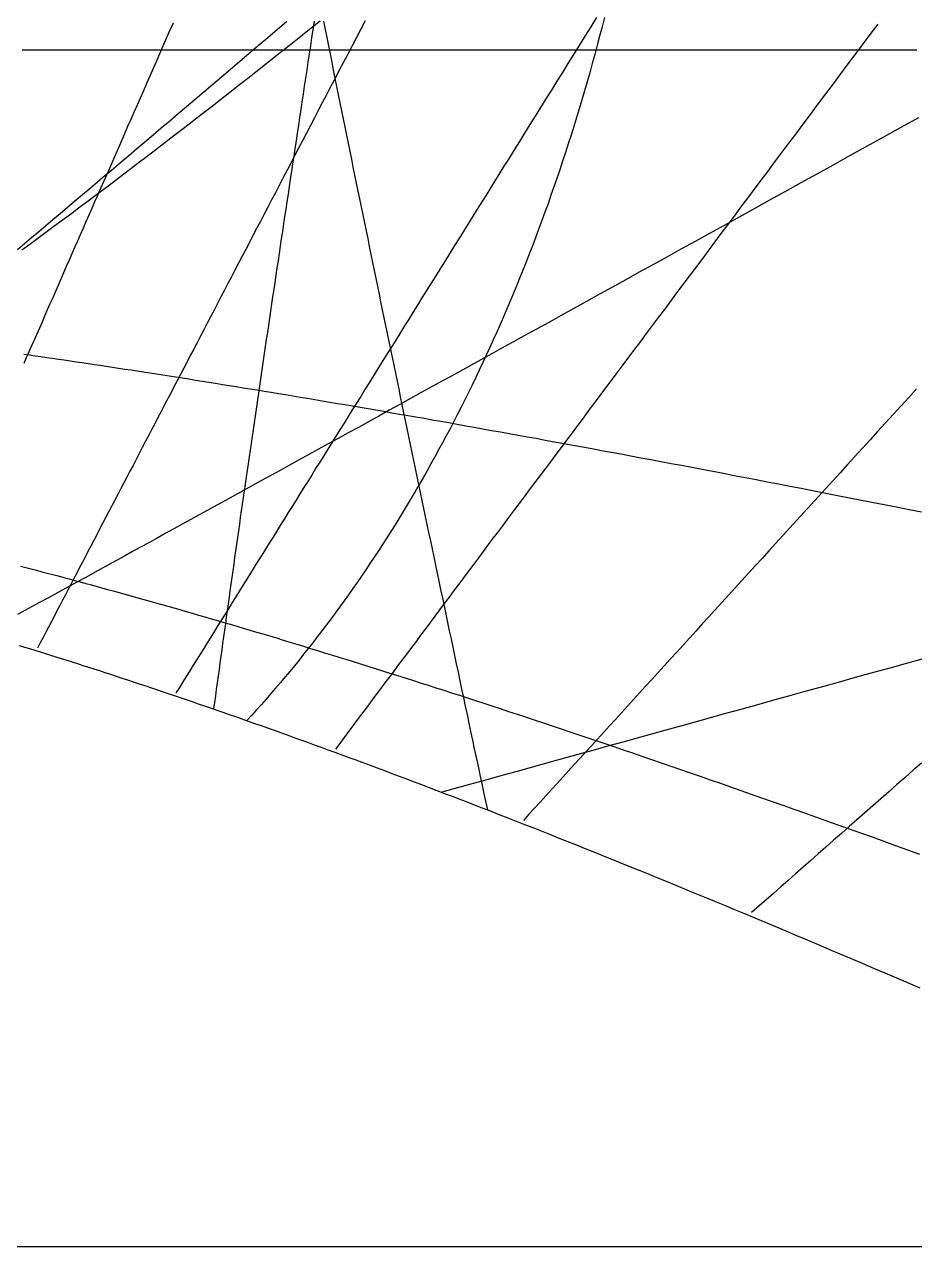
# Model space of a CAD drawing. Header units: millimetres. Extents: x -571 to 571, y -403 to 280.
# Drawn here: x 141 to 287.2, y -280 to -79.4 of the extents above; entities that cross this region are included whole.
import ezdxf

# ---------------------------------------------------------------- set-up
doc = ezdxf.new("R2010")
doc.units = ezdxf.units.MM
for name, color, linetype in [('ASR1', 6, 'Continuous'), ('DECL', 30, 'Continuous'), ('FAJR', 4, 'Continuous'), ('HOUR', 7, 'Continuous'), ('HOUR20', 8, 'Continuous'), ('OUTLINE', 7, 'Continuous'), ('RISE', 3, 'Continuous'), ('SET', 2, 'Continuous'), ('TEMP', 5, 'Continuous')]:
    doc.layers.add(name, color=color, linetype=linetype)

msp = doc.modelspace()

# ---------------------------------------------------------------- linework, layer by layer
at = {"layer": 'ASR1'}
msp.add_lwpolyline([(236.28, -78.27), (235.88, -79.8), (235.48, -81.33), (235.08, -82.85), (234.67, -84.36), (234.26, -85.86), (233.84, -87.35), (233.41, -88.84), (232.99, -90.32), (232.55, -91.79), (232.12, -93.25), (231.67, -94.71), (231.23, -96.15), (230.78, -97.59), (230.32, -99.02), (229.86, -100.45), (229.39, -101.87), (228.92, -103.28), (228.45, -104.68), (227.97, -106.07), (227.49, -107.46), (227, -108.84), (226.5, -110.21), (226.01, -111.58), (225.5, -112.93), (225, -114.29), (224.49, -115.63), (223.97, -116.97), (223.45, -118.29), (222.93, -119.62), (222.4, -120.93), (221.87, -122.24), (221.33, -123.54), (220.79, -124.83), (220.24, -126.12), (219.69, -127.4), (219.13, -128.67), (218.57, -129.94), (218.01, -131.2), (217.44, -132.45), (216.87, -133.69), (216.29, -134.93), (215.71, -136.16), (215.13, -137.39), (214.54, -138.6), (213.95, -139.81), (213.35, -141.02), (212.75, -142.22), (212.14, -143.41), (211.53, -144.59), (210.91, -145.77), (210.29, -146.94), (209.67, -148.1), (209.04, -149.26), (208.41, -150.41), (207.78, -151.55), (207.14, -152.69), (206.5, -153.82), (205.85, -154.94), (205.2, -156.06), (204.54, -157.17), (203.88, -158.27), (203.22, -159.37), (202.55, -160.46), (201.88, -161.54), (201.2, -162.62), (200.52, -163.69), (199.84, -164.75), (199.15, -165.81), (198.46, -166.86), (197.77, -167.91), (197.07, -168.94), (196.36, -169.97), (195.66, -171), (194.95, -172.02), (194.23, -173.03), (193.51, -174.04), (192.79, -175.04), (192.06, -176.03), (191.33, -177.01), (190.6, -177.99), (189.86, -178.97), (189.12, -179.93), (188.37, -180.9), (187.63, -181.85), (186.87, -182.8), (186.12, -183.74), (185.36, -184.67), (184.59, -185.6), (183.82, -186.52), (183.05, -187.44), (182.28, -188.35), (181.5, -189.25), (180.72, -190.15), (179.93, -191.04), (179.14, -191.92), (178.35, -192.8), (177.55, -193.67)], dxfattribs=at)
at = {"layer": 'DECL'}
for points in [[(140.67, -83.6), (141.69, -83.6), (142.72, -83.6), (143.75, -83.6), (144.79, -83.6), (145.83, -83.6), (146.88, -83.6), (147.94, -83.6), (149, -83.6), (150.06, -83.6), (151.14, -83.6), (152.22, -83.6), (153.3, -83.6), (154.39, -83.6), (155.49, -83.6), (156.6, -83.6), (157.71, -83.6), (158.82, -83.6), (159.95, -83.6), (161.08, -83.6), (162.22, -83.6), (163.36, -83.6), (164.52, -83.6), (165.67, -83.6), (166.84, -83.6), (168.02, -83.6), (169.2, -83.6), (170.39, -83.6), (171.58, -83.6), (172.79, -83.6), (174, -83.6), (175.22, -83.6), (176.45, -83.6), (177.69, -83.6), (178.93, -83.6), (180.18, -83.6), (181.45, -83.6), (182.72, -83.6), (184, -83.6), (185.29, -83.6), (186.58, -83.6), (187.89, -83.6), (189.21, -83.6), (190.53, -83.6), (191.87, -83.6), (193.21, -83.6), (194.57, -83.6), (195.93, -83.6), (197.3, -83.6), (198.69, -83.6), (200.09, -83.6), (201.49, -83.6), (202.91, -83.6), (204.34, -83.6), (205.77, -83.6), (207.22, -83.6), (208.69, -83.6), (210.16, -83.6), (211.64, -83.6), (213.14, -83.6), (214.65, -83.6), (216.17, -83.6), (217.7, -83.6), (219.25, -83.6), (220.81, -83.6), (222.38, -83.6), (223.97, -83.6), (225.56, -83.6), (227.18, -83.6), (228.8, -83.6), (230.44, -83.6), (232.1, -83.6), (233.77, -83.6), (235.45, -83.6), (237.15, -83.6), (238.86, -83.6), (240.59, -83.6), (242.34, -83.6), (244.1, -83.6), (245.88, -83.6), (247.68, -83.6), (249.49, -83.6), (251.32, -83.6), (253.16, -83.6), (255.03, -83.6), (256.91, -83.6), (258.81, -83.6), (260.73, -83.6), (262.66, -83.6), (264.62, -83.6), (266.6, -83.6), (268.6, -83.6), (270.61, -83.6), (272.65, -83.6), (274.71, -83.6), (276.79, -83.6), (278.89, -83.6), (281.02, -83.6), (283.17, -83.6), (285.34, -83.6), (287.53, -83.6)], [(140.92, -133.53), (141.85, -133.66), (142.79, -133.8), (143.74, -133.93), (144.69, -134.07), (145.65, -134.21), (146.61, -134.35), (147.57, -134.49), (148.54, -134.63), (149.52, -134.78), (150.5, -134.92), (151.48, -135.07), (152.47, -135.22), (153.47, -135.36), (154.47, -135.52), (155.48, -135.67), (156.5, -135.82), (157.52, -135.98), (158.54, -136.13), (159.57, -136.29), (160.61, -136.45), (161.65, -136.61), (162.7, -136.77), (163.76, -136.94), (164.82, -137.1), (165.89, -137.27), (166.96, -137.44), (168.04, -137.61), (169.13, -137.78), (170.23, -137.96), (171.33, -138.13), (172.43, -138.31), (173.55, -138.49), (174.67, -138.67), (175.8, -138.85), (176.94, -139.04), (178.08, -139.22), (179.23, -139.41), (180.39, -139.6), (181.56, -139.79), (182.73, -139.99), (183.91, -140.18), (185.1, -140.38), (186.3, -140.58), (187.5, -140.78), (188.72, -140.99), (189.94, -141.19), (191.17, -141.4), (192.41, -141.61), (193.66, -141.82), (194.91, -142.04), (196.18, -142.25), (197.45, -142.47), (198.74, -142.69), (200.03, -142.91), (201.33, -143.14), (202.64, -143.37), (203.96, -143.6), (205.3, -143.83), (206.64, -144.06), (207.99, -144.3), (209.35, -144.54), (210.72, -144.78), (212.1, -145.03), (213.5, -145.28), (214.9, -145.53), (216.32, -145.78), (217.74, -146.04), (219.18, -146.29), (220.63, -146.55), (222.09, -146.82), (223.56, -147.08), (225.05, -147.35), (226.55, -147.63), (228.06, -147.9), (229.58, -148.18), (231.11, -148.46), (232.66, -148.75), (234.22, -149.04), (235.79, -149.33), (237.38, -149.62), (238.98, -149.92), (240.6, -150.22), (242.23, -150.53), (243.87, -150.83), (245.53, -151.14), (247.21, -151.46), (248.9, -151.78), (250.6, -152.1), (252.32, -152.43), (254.06, -152.76), (255.81, -153.09), (257.58, -153.43), (259.36, -153.77), (261.16, -154.12), (262.98, -154.47), (264.82, -154.82), (266.68, -155.18), (268.55, -155.54), (270.44, -155.91), (272.35, -156.28), (274.28, -156.66), (276.23, -157.04), (278.2, -157.42), (280.19, -157.82), (282.19, -158.21), (284.22, -158.61), (286.28, -159.02), (288.35, -159.43)], [(140.38, -168.32), (141.26, -168.55), (142.13, -168.78), (143.01, -169.01), (143.9, -169.24), (144.78, -169.47), (145.68, -169.71), (146.58, -169.94), (147.48, -170.18), (148.38, -170.43), (149.3, -170.67), (150.21, -170.92), (151.13, -171.17), (152.06, -171.42), (152.99, -171.67), (153.93, -171.93), (154.87, -172.19), (155.81, -172.45), (156.76, -172.71), (157.72, -172.97), (158.68, -173.24), (159.65, -173.51), (160.62, -173.78), (161.6, -174.06), (162.58, -174.34), (163.57, -174.62), (164.56, -174.9), (165.56, -175.18), (166.57, -175.47), (167.58, -175.76), (168.6, -176.05), (169.62, -176.35), (170.65, -176.65), (171.69, -176.95), (172.73, -177.25), (173.78, -177.56), (174.83, -177.87), (175.89, -178.18), (176.96, -178.5), (178.03, -178.82), (179.11, -179.14), (180.2, -179.46), (181.3, -179.79), (182.4, -180.12), (183.5, -180.46), (184.62, -180.79), (185.74, -181.14), (186.87, -181.48), (188.01, -181.83), (189.16, -182.18), (190.31, -182.53), (191.47, -182.89), (192.64, -183.25), (193.81, -183.61), (195, -183.98), (196.19, -184.35), (197.39, -184.73), (198.6, -185.11), (199.81, -185.49), (201.04, -185.88), (202.27, -186.27), (203.52, -186.66), (204.77, -187.06), (206.03, -187.46), (207.3, -187.87), (208.58, -188.28), (209.87, -188.69), (211.16, -189.11), (212.47, -189.53), (213.79, -189.96), (215.12, -190.39), (216.45, -190.83), (217.8, -191.27), (219.16, -191.71), (220.53, -192.16), (221.91, -192.62), (223.3, -193.08), (224.7, -193.54), (226.11, -194.01), (227.54, -194.49), (228.97, -194.96), (230.42, -195.45), (231.88, -195.94), (233.35, -196.43), (234.83, -196.93), (236.32, -197.44), (237.83, -197.95), (239.35, -198.47), (240.88, -198.99), (242.43, -199.52), (243.99, -200.05), (245.56, -200.59), (247.15, -201.14), (248.75, -201.69), (250.36, -202.24), (251.99, -202.81), (253.64, -203.38), (255.3, -203.96), (256.97, -204.54), (258.66, -205.13), (260.36, -205.73), (262.08, -206.33), (263.82, -206.94), (265.57, -207.56), (267.34, -208.19), (269.13, -208.82), (270.93, -209.46), (272.75, -210.11), (274.59, -210.76), (276.44, -211.43), (278.32, -212.1), (280.21, -212.78), (282.12, -213.47), (284.06, -214.16), (286.01, -214.87), (287.98, -215.58)], [(140.19, -181.34), (141.04, -181.6), (141.89, -181.86), (142.74, -182.12), (143.6, -182.39), (144.47, -182.66), (145.34, -182.93), (146.21, -183.2), (147.08, -183.48), (147.97, -183.76), (148.85, -184.04), (149.74, -184.32), (150.64, -184.61), (151.54, -184.9), (152.44, -185.19), (153.35, -185.48), (154.26, -185.78), (155.18, -186.08), (156.11, -186.38), (157.03, -186.69), (157.97, -186.99), (158.91, -187.3), (159.85, -187.62), (160.8, -187.93), (161.75, -188.25), (162.71, -188.57), (163.67, -188.89), (164.64, -189.22), (165.62, -189.55), (166.6, -189.88), (167.59, -190.22), (168.58, -190.56), (169.58, -190.9), (170.58, -191.25), (171.59, -191.59), (172.61, -191.95), (173.63, -192.3), (174.65, -192.66), (175.69, -193.02), (176.73, -193.39), (177.77, -193.75), (178.83, -194.13), (179.89, -194.5), (180.95, -194.88), (182.03, -195.26), (183.1, -195.65), (184.19, -196.04), (185.28, -196.43), (186.38, -196.83), (187.49, -197.23), (188.6, -197.63), (189.73, -198.04), (190.85, -198.45), (191.99, -198.87), (193.13, -199.29), (194.29, -199.71), (195.44, -200.14), (196.61, -200.57), (197.79, -201.01), (198.97, -201.45), (200.16, -201.89), (201.36, -202.34), (202.57, -202.8), (203.78, -203.26), (205.01, -203.72), (206.24, -204.19), (207.48, -204.66), (208.74, -205.14), (210, -205.62), (211.27, -206.1), (212.54, -206.59), (213.83, -207.09), (215.13, -207.59), (216.44, -208.1), (217.76, -208.61), (219.08, -209.13), (220.42, -209.65), (221.77, -210.18), (223.13, -210.71), (224.49, -211.25), (225.87, -211.79), (227.26, -212.34), (228.67, -212.9), (230.08, -213.46), (231.5, -214.03), (232.94, -214.6), (234.38, -215.18), (235.84, -215.76), (237.31, -216.36), (238.8, -216.95), (240.29, -217.56), (241.8, -218.17), (243.32, -218.79), (244.86, -219.41), (246.4, -220.05), (247.96, -220.68), (249.54, -221.33), (251.12, -221.98), (252.73, -222.64), (254.34, -223.31), (255.97, -223.98), (257.62, -224.67), (259.28, -225.36), (260.95, -226.06), (262.64, -226.76), (264.35, -227.48), (266.07, -228.2), (267.81, -228.93), (269.56, -229.67), (271.33, -230.42), (273.12, -231.17), (274.92, -231.94), (276.75, -232.72), (278.59, -233.5), (280.45, -234.29), (282.32, -235.1), (284.22, -235.91), (286.13, -236.73), (288.07, -237.56)]]:
    msp.add_lwpolyline(points, dxfattribs=at)
at = {"layer": 'FAJR'}
msp.add_lwpolyline([(189.57, -78.89), (187.85, -80.26), (186.16, -81.61), (184.48, -82.94), (182.82, -84.26), (181.18, -85.56), (179.55, -86.84), (177.94, -88.11), (176.35, -89.36), (174.77, -90.6), (173.2, -91.82), (171.65, -93.03), (170.11, -94.23), (168.59, -95.41), (167.08, -96.57), (165.58, -97.73), (164.1, -98.87), (162.63, -99.99), (161.17, -101.11), (159.73, -102.21), (158.29, -103.3), (156.87, -104.38), (155.46, -105.45), (154.06, -106.5), (152.67, -107.55), (151.29, -108.58), (149.93, -109.6), (148.57, -110.61), (147.22, -111.62), (145.88, -112.61), (144.56, -113.59), (143.24, -114.56), (141.93, -115.52), (140.63, -116.47)], dxfattribs=at)
at = {"layer": 'HOUR'}
for points in [[(196.97, -78.82), (196.25, -80.2), (195.53, -81.57), (194.82, -82.93), (194.12, -84.28), (193.42, -85.62), (192.72, -86.95), (192.03, -88.27), (191.35, -89.58), (190.67, -90.88), (189.99, -92.18), (189.32, -93.46), (188.65, -94.74), (187.99, -96), (187.33, -97.26), (186.68, -98.51), (186.03, -99.75), (185.39, -100.99), (184.75, -102.21), (184.11, -103.43), (183.48, -104.64), (182.85, -105.84), (182.23, -107.04), (181.61, -108.23), (180.99, -109.41), (180.38, -110.58), (179.77, -111.75), (179.16, -112.91), (178.56, -114.06), (177.96, -115.21), (177.37, -116.35), (176.77, -117.48), (176.19, -118.61), (175.6, -119.73), (175.02, -120.84), (174.44, -121.95), (173.86, -123.05), (173.29, -124.15), (172.72, -125.24), (172.16, -126.32), (171.59, -127.4), (171.03, -128.47), (170.48, -129.54), (169.92, -130.6), (169.37, -131.66), (168.82, -132.71), (168.27, -133.76), (167.73, -134.8), (167.19, -135.83), (166.65, -136.86), (166.11, -137.89), (165.58, -138.91), (165.05, -139.93), (164.52, -140.94), (163.99, -141.95), (163.47, -142.95), (162.95, -143.95), (162.43, -144.95), (161.91, -145.94), (161.4, -146.92), (160.88, -147.9), (160.37, -148.88), (159.87, -149.85), (159.36, -150.82), (158.86, -151.79), (158.35, -152.75), (157.85, -153.71), (157.35, -154.66), (156.86, -155.61), (156.36, -156.56), (155.87, -157.5), (155.38, -158.44), (154.89, -159.38), (154.41, -160.31), (153.92, -161.24), (153.44, -162.16), (152.95, -163.09), (152.47, -164), (152, -164.92), (151.52, -165.83), (151.04, -166.74), (150.57, -167.65), (150.1, -168.56), (149.63, -169.46), (149.16, -170.36), (148.69, -171.25), (148.22, -172.14), (147.76, -173.03), (147.3, -173.92), (146.83, -174.81), (146.37, -175.69), (145.91, -176.57), (145.45, -177.44), (145, -178.32), (144.54, -179.19), (144.09, -180.06), (143.63, -180.93), (143.18, -181.8)], [(287.52, -139.22), (286.22, -140.64), (284.93, -142.05), (283.65, -143.46), (282.38, -144.85), (281.12, -146.23), (279.87, -147.6), (278.63, -148.97), (277.4, -150.32), (276.18, -151.66), (274.96, -152.99), (273.76, -154.31), (272.56, -155.63), (271.37, -156.93), (270.19, -158.23), (269.02, -159.51), (267.86, -160.79), (266.7, -162.06), (265.55, -163.32), (264.41, -164.57), (263.28, -165.81), (262.15, -167.05), (261.03, -168.28), (259.92, -169.5), (258.82, -170.71), (257.72, -171.91), (256.63, -173.11), (255.55, -174.3), (254.47, -175.48), (253.4, -176.66), (252.33, -177.82), (251.28, -178.98), (250.22, -180.14), (249.18, -181.29), (248.14, -182.43), (247.11, -183.56), (246.08, -184.69), (245.06, -185.81), (244.04, -186.93), (243.03, -188.03), (242.02, -189.14), (241.02, -190.23), (240.03, -191.33), (239.04, -192.41), (238.06, -193.49), (237.08, -194.56), (236.1, -195.63), (235.14, -196.7), (234.17, -197.75), (233.21, -198.81), (232.26, -199.85), (231.31, -200.9), (230.36, -201.93), (229.42, -202.96), (228.49, -203.99), (227.56, -205.01), (226.63, -206.03), (225.7, -207.04), (224.79, -208.05), (223.87, -209.06), (222.96, -210.06)]]:
    msp.add_lwpolyline(points, dxfattribs=at)
at = {"layer": 'HOUR20'}
for points in [[(165.43, -79.21), (164.87, -80.47), (164.32, -81.73), (163.77, -82.98), (163.23, -84.22), (162.69, -85.46), (162.15, -86.68), (161.62, -87.9), (161.09, -89.11), (160.56, -90.31), (160.04, -91.5), (159.52, -92.69), (159, -93.87), (158.49, -95.04), (157.98, -96.2), (157.47, -97.36), (156.96, -98.51), (156.46, -99.65), (155.96, -100.79), (155.47, -101.92), (154.98, -103.04), (154.49, -104.16), (154, -105.27), (153.52, -106.37), (153.03, -107.47), (152.56, -108.56), (152.08, -109.65), (151.61, -110.73), (151.13, -111.8), (150.67, -112.87), (150.2, -113.94), (149.74, -114.99), (149.28, -116.04), (148.82, -117.09), (148.36, -118.13), (147.91, -119.17), (147.45, -120.2), (147, -121.22), (146.56, -122.25), (146.11, -123.26), (145.67, -124.27), (145.23, -125.28), (144.79, -126.28), (144.35, -127.28), (143.92, -128.27), (143.48, -129.26), (143.05, -130.24), (142.62, -131.22), (142.19, -132.19), (141.77, -133.17), (141.34, -134.13), (140.92, -135.09)], [(234.96, -78.31), (234.01, -79.84), (233.06, -81.35), (232.13, -82.86), (231.2, -84.35), (230.28, -85.83), (229.36, -87.29), (228.46, -88.75), (227.56, -90.19), (226.66, -91.63), (225.78, -93.05), (224.9, -94.46), (224.03, -95.86), (223.16, -97.25), (222.3, -98.63), (221.45, -100), (220.6, -101.36), (219.76, -102.71), (218.92, -104.05), (218.09, -105.39), (217.27, -106.71), (216.45, -108.02), (215.64, -109.32), (214.83, -110.62), (214.03, -111.9), (213.24, -113.18), (212.45, -114.45), (211.66, -115.71), (210.88, -116.96), (210.11, -118.21), (209.34, -119.44), (208.57, -120.67), (207.81, -121.89), (207.05, -123.11), (206.3, -124.31), (205.56, -125.51), (204.81, -126.7), (204.08, -127.88), (203.34, -129.06), (202.62, -130.23), (201.89, -131.39), (201.17, -132.55), (200.45, -133.7), (199.74, -134.84), (199.03, -135.98), (198.33, -137.11), (197.63, -138.23), (196.93, -139.35), (196.24, -140.46), (195.55, -141.57), (194.87, -142.67), (194.18, -143.76), (193.51, -144.85), (192.83, -145.94), (192.16, -147.01), (191.49, -148.08), (190.83, -149.15), (190.17, -150.21), (189.51, -151.27), (188.85, -152.32), (188.2, -153.37), (187.55, -154.41), (186.91, -155.44), (186.27, -156.48), (185.63, -157.5), (184.99, -158.52), (184.36, -159.54), (183.73, -160.55), (183.1, -161.56), (182.47, -162.57), (181.85, -163.57), (181.23, -164.56), (180.61, -165.55), (180, -166.54), (179.38, -167.52), (178.77, -168.5), (178.17, -169.48), (177.56, -170.45), (176.96, -171.42), (176.36, -172.38), (175.76, -173.34), (175.16, -174.3), (174.57, -175.25), (173.98, -176.2), (173.39, -177.14), (172.8, -178.08), (172.22, -179.02), (171.64, -179.96), (171.06, -180.89), (170.48, -181.82), (169.9, -182.75), (169.33, -183.67), (168.75, -184.59), (168.18, -185.51), (167.61, -186.42), (167.04, -187.33), (166.48, -188.24), (165.91, -189.14)], [(281.14, -79.36), (279.86, -81.07), (278.59, -82.76), (277.33, -84.44), (276.08, -86.11), (274.85, -87.76), (273.63, -89.39), (272.41, -91.01), (271.21, -92.62), (270.02, -94.21), (268.84, -95.79), (267.67, -97.36), (266.5, -98.91), (265.35, -100.45), (264.21, -101.98), (263.08, -103.49), (261.95, -104.99), (260.84, -106.48), (259.73, -107.96), (258.63, -109.43), (257.54, -110.88), (256.46, -112.33), (255.39, -113.76), (254.33, -115.18), (253.27, -116.59), (252.23, -117.99), (251.19, -119.38), (250.15, -120.76), (249.13, -122.13), (248.11, -123.49), (247.1, -124.84), (246.1, -126.18), (245.1, -127.51), (244.11, -128.83), (243.13, -130.15), (242.16, -131.45), (241.19, -132.74), (240.22, -134.03), (239.27, -135.31), (238.32, -136.58), (237.38, -137.84), (236.44, -139.09), (235.51, -140.33), (234.58, -141.57), (233.66, -142.8), (232.75, -144.02), (231.84, -145.23), (230.94, -146.44), (230.04, -147.64), (229.15, -148.83), (228.27, -150.01), (227.39, -151.19), (226.51, -152.36), (225.64, -153.52), (224.77, -154.68), (223.91, -155.83), (223.06, -156.97), (222.21, -158.11), (221.36, -159.24), (220.52, -160.36), (219.68, -161.48), (218.85, -162.59), (218.02, -163.7), (217.2, -164.8), (216.38, -165.9), (215.57, -166.99), (214.75, -168.07), (213.95, -169.15), (213.15, -170.22), (212.35, -171.29), (211.55, -172.35), (210.76, -173.41), (209.97, -174.46), (209.19, -175.5), (208.41, -176.55), (207.64, -177.58), (206.86, -178.62), (206.09, -179.64), (205.33, -180.67), (204.57, -181.68), (203.81, -182.7), (203.05, -183.71), (202.3, -184.71), (201.55, -185.71), (200.81, -186.71), (200.07, -187.7), (199.33, -188.69), (198.59, -189.67), (197.86, -190.65), (197.13, -191.63), (196.4, -192.6), (195.67, -193.57), (194.95, -194.53), (194.23, -195.49), (193.52, -196.45), (192.8, -197.41), (192.09, -198.36)], [(288.32, -200.64), (286.96, -201.83), (285.62, -203.01), (284.29, -204.18), (282.96, -205.35), (281.64, -206.51), (280.33, -207.67), (279.03, -208.81), (277.73, -209.95), (276.45, -211.08), (275.17, -212.21), (273.9, -213.32), (272.64, -214.44), (271.38, -215.54), (270.13, -216.64), (268.89, -217.73), (267.66, -218.82), (266.43, -219.9), (265.21, -220.97), (264, -222.04), (262.8, -223.1), (261.6, -224.15), (260.4, -225.2)]]:
    msp.add_lwpolyline(points, dxfattribs=at)
at = {"layer": 'OUTLINE'}
msp.add_lwpolyline([(-570, -280), (570, -280), (570, 280), (-570, 280)], close=True, dxfattribs=at)
at = {"layer": 'RISE'}
for points in [[(184.13, -78.96), (182.55, -80.31), (180.98, -81.64), (179.43, -82.95), (177.9, -84.25), (176.38, -85.53), (174.89, -86.8), (173.41, -88.06), (171.95, -89.3), (170.5, -90.52), (169.07, -91.73), (167.66, -92.93), (166.26, -94.12), (164.88, -95.29), (163.51, -96.45), (162.15, -97.59), (160.81, -98.73), (159.48, -99.85), (158.17, -100.97), (156.87, -102.07), (155.58, -103.16), (154.31, -104.23), (153.05, -105.3), (151.8, -106.36), (150.56, -107.41), (149.33, -108.45), (148.12, -109.47), (146.91, -110.49), (145.72, -111.5), (144.54, -112.5), (143.37, -113.49), (142.21, -114.47), (141.06, -115.44), (139.92, -116.41)], [(287.84, -94.74), (284.94, -96.35), (282.09, -97.92), (279.28, -99.48), (276.52, -101), (273.81, -102.51), (271.13, -103.99), (268.5, -105.44), (265.91, -106.88), (263.35, -108.29), (260.84, -109.68), (258.36, -111.05), (255.92, -112.4), (253.51, -113.73), (251.14, -115.04), (248.8, -116.33), (246.5, -117.61), (244.23, -118.86), (241.98, -120.1), (239.77, -121.32), (237.59, -122.53), (235.44, -123.71), (233.32, -124.89), (231.22, -126.05), (229.15, -127.19), (227.11, -128.32), (225.09, -129.43), (223.09, -130.53), (221.13, -131.62), (219.18, -132.69), (217.26, -133.75), (215.36, -134.8), (213.49, -135.83), (211.63, -136.85), (209.8, -137.86), (207.99, -138.86), (206.2, -139.85), (204.43, -140.83), (202.68, -141.79), (200.94, -142.75), (199.23, -143.69), (197.53, -144.62), (195.86, -145.55), (194.2, -146.46), (192.55, -147.37), (190.93, -148.26), (189.32, -149.15), (187.72, -150.03), (186.15, -150.9), (184.58, -151.76), (183.04, -152.61), (181.5, -153.45), (179.98, -154.28), (178.48, -155.11), (176.99, -155.93), (175.51, -156.74), (174.05, -157.55), (172.6, -158.34), (171.16, -159.13), (169.74, -159.92), (168.33, -160.69), (166.93, -161.46), (165.54, -162.23), (164.16, -162.98), (162.8, -163.73), (161.44, -164.48), (160.1, -165.21), (158.77, -165.94), (157.44, -166.67), (156.13, -167.39), (154.83, -168.11), (153.54, -168.81), (152.26, -169.52), (150.98, -170.22), (149.72, -170.91), (148.46, -171.6), (147.22, -172.28), (145.98, -172.96), (144.75, -173.63), (143.53, -174.3), (142.32, -174.96), (141.12, -175.62), (139.92, -176.28)], [(288.99, -183.41), (286.03, -184.24), (283.11, -185.05), (280.24, -185.84), (277.41, -186.63), (274.62, -187.41), (271.87, -188.17), (269.16, -188.92), (266.49, -189.67), (263.85, -190.4), (261.25, -191.12), (258.68, -191.83), (256.15, -192.54), (253.65, -193.23), (251.18, -193.91), (248.74, -194.59), (246.34, -195.26), (243.97, -195.91), (241.62, -196.56), (239.3, -197.21), (237.01, -197.84), (234.75, -198.47), (232.52, -199.09), (230.31, -199.7), (228.13, -200.3), (225.97, -200.9), (223.83, -201.49), (221.73, -202.07), (219.64, -202.65), (217.57, -203.22), (215.53, -203.78), (213.51, -204.34), (211.51, -204.89), (209.54, -205.44)]]:
    msp.add_lwpolyline(points, dxfattribs=at)
at = {"layer": 'SET'}
msp.add_lwpolyline([(190.12, -78.89), (190.39, -80.24), (190.66, -81.59), (190.94, -82.93), (191.21, -84.27), (191.48, -85.61), (191.75, -86.95), (192.02, -88.29), (192.29, -89.62), (192.56, -90.95), (192.83, -92.28), (193.1, -93.6), (193.37, -94.93), (193.64, -96.25), (193.91, -97.57), (194.18, -98.89), (194.44, -100.2), (194.71, -101.52), (194.98, -102.83), (195.25, -104.14), (195.51, -105.45), (195.78, -106.76), (196.05, -108.06), (196.32, -109.37), (196.58, -110.67), (196.85, -111.98), (197.12, -113.28), (197.39, -114.58), (197.65, -115.88), (197.92, -117.18), (198.19, -118.48), (198.45, -119.78), (198.72, -121.08), (198.99, -122.38), (199.26, -123.68), (199.52, -124.97), (199.79, -126.27), (200.06, -127.57), (200.33, -128.86), (200.59, -130.16), (200.86, -131.46), (201.13, -132.76), (201.4, -134.05), (201.67, -135.35), (201.94, -136.65), (202.21, -137.95), (202.48, -139.25), (202.75, -140.55), (203.02, -141.85), (203.29, -143.15), (203.56, -144.45), (203.83, -145.76), (204.1, -147.06), (204.37, -148.37), (204.65, -149.67), (204.92, -150.98), (205.19, -152.29), (205.47, -153.6), (205.74, -154.92), (206.02, -156.23), (206.29, -157.55), (206.57, -158.87), (206.85, -160.19), (207.12, -161.51), (207.4, -162.83), (207.68, -164.16), (207.96, -165.49), (208.24, -166.82), (208.52, -168.15), (208.8, -169.49), (209.08, -170.82), (209.36, -172.17), (209.65, -173.51), (209.93, -174.86), (210.22, -176.21), (210.5, -177.56), (210.79, -178.92), (211.08, -180.28), (211.36, -181.64), (211.65, -183.01), (211.94, -184.38), (212.24, -185.75), (212.53, -187.13), (212.82, -188.51), (213.12, -189.9), (213.41, -191.29), (213.71, -192.68), (214, -194.08), (214.3, -195.48), (214.6, -196.89), (214.9, -198.3), (215.21, -199.72), (215.51, -201.14), (215.81, -202.57), (216.12, -204), (216.43, -205.44), (216.74, -206.89), (217.05, -208.33)], dxfattribs=at)
at = {"layer": 'TEMP'}
msp.add_lwpolyline([(188.6, -78.91), (188.4, -80.26), (188.19, -81.6), (187.99, -82.94), (187.79, -84.27), (187.59, -85.59), (187.39, -86.91), (187.19, -88.23), (186.99, -89.53), (186.79, -90.84), (186.6, -92.13), (186.4, -93.42), (186.21, -94.71), (186.01, -95.99), (185.82, -97.26), (185.63, -98.53), (185.44, -99.79), (185.25, -101.05), (185.06, -102.31), (184.87, -103.56), (184.68, -104.8), (184.5, -106.04), (184.31, -107.28), (184.13, -108.51), (183.94, -109.73), (183.76, -110.95), (183.58, -112.17), (183.39, -113.39), (183.21, -114.59), (183.03, -115.8), (182.85, -117), (182.67, -118.2), (182.49, -119.39), (182.32, -120.58), (182.14, -121.77), (181.96, -122.95), (181.79, -124.13), (181.61, -125.3), (181.44, -126.48), (181.27, -127.65), (181.09, -128.81), (180.92, -129.97), (180.75, -131.13), (180.58, -132.29), (180.41, -133.44), (180.24, -134.59), (180.07, -135.74), (179.9, -136.88), (179.73, -138.02), (179.56, -139.16), (179.4, -140.3), (179.23, -141.43), (179.06, -142.56), (178.9, -143.69), (178.73, -144.82), (178.57, -145.94), (178.41, -147.06), (178.24, -148.18), (178.08, -149.3), (177.92, -150.41), (177.76, -151.53), (177.6, -152.64), (177.44, -153.75), (177.28, -154.85), (177.12, -155.96), (176.96, -157.06), (176.8, -158.16), (176.64, -159.26), (176.48, -160.36), (176.33, -161.46), (176.17, -162.56), (176.01, -163.65), (175.86, -164.74), (175.7, -165.83), (175.55, -166.92), (175.39, -168.01), (175.24, -169.1), (175.08, -170.19), (174.93, -171.27), (174.78, -172.36), (174.63, -173.44), (174.47, -174.52), (174.32, -175.61), (174.17, -176.69), (174.02, -177.77), (173.87, -178.85), (173.72, -179.93), (173.57, -181), (173.42, -182.08), (173.27, -183.16), (173.12, -184.24), (172.98, -185.31), (172.83, -186.39), (172.68, -187.47), (172.54, -188.54), (172.39, -189.62), (172.24, -190.69), (172.1, -191.77)], dxfattribs=at)

doc.saveas('drawing.dxf')
